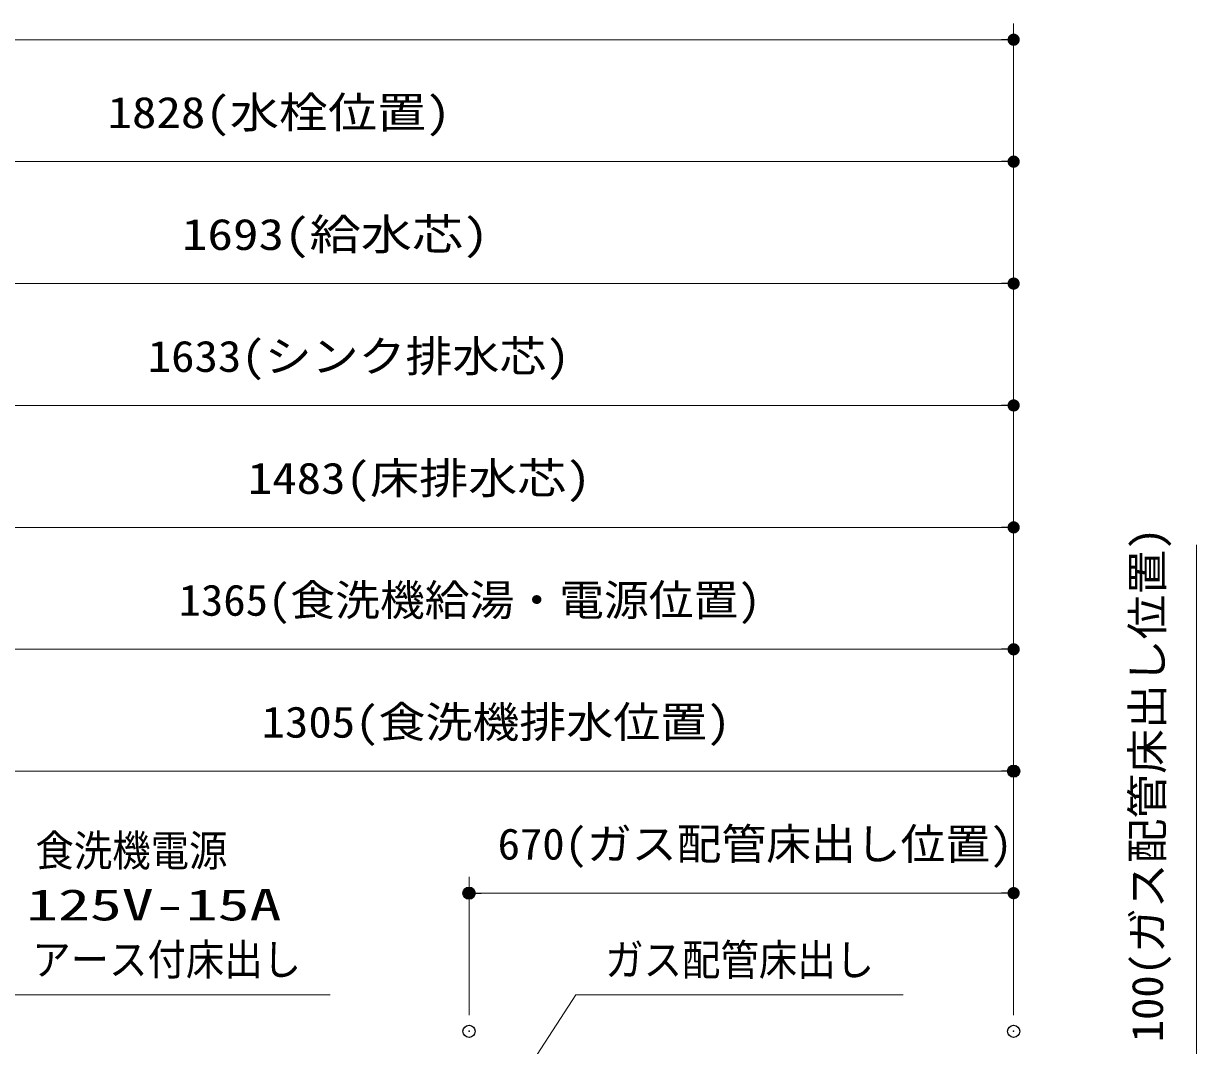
# Model space of a CAD drawing. Units: millimetres, scale not verified. Extents: x -9797 to 9797, y -4555 to 4555.
# Drawn here: x -6592 to -5149, y 1673 to 2930 of the extents above; entities that cross this region are included whole.
import ezdxf
from ezdxf.enums import TextEntityAlignment as Align

# ---------------------------------------------------------------- set-up
doc = ezdxf.new("R2010")
doc.units = ezdxf.units.MM
doc.header["$LTSCALE"] = 30
doc.header["$PDMODE"] = 32
doc.header["$PDSIZE"] = 15
for name, color, linetype, lineweight in [('0-0_DEFPOINTS', 7, 'Continuous', 25), ('0-2_0', 7, 'Continuous', 25), ('0-5_寸法ﾚｲﾔｰ', 30, 'Continuous', 13)]:
    doc.layers.add(name, color=color, linetype=linetype, lineweight=lineweight)
doc.styles.add('ＭＳ ゴシック', font='')
doc.styles.get('ＭＳ ゴシック').set_extended_font_data('MS Gothic')

# ---------------------------------------------------------------- blocks, each defined once
blk = doc.blocks.new('_DOT')
at = {"layer": '0-2_0', "color": 30}
blk.add_line((-15, 0), (-30, 0), dxfattribs=at)
for points in [[(0, 0), (-15, 0), (-14.88, 1.88)], [(0, 0), (-14.88, -1.88), (-15, 0)], [(0, 0), (-14.88, 1.88), (-14.53, 3.73)], [(0, 0), (-14.53, -3.73), (-14.88, -1.88)], [(0, 0), (-14.53, 3.73), (-13.95, 5.52)], [(0, 0), (-13.95, -5.52), (-14.53, -3.73)], [(0, 0), (-13.95, 5.52), (-13.14, 7.23)], [(0, 0), (-13.14, -7.23), (-13.95, -5.52)], [(0, 0), (-13.14, 7.23), (-12.14, 8.82)], [(0, 0), (-12.14, -8.82), (-13.14, -7.23)], [(0, 0), (-12.14, 8.82), (-10.93, 10.27)], [(0, 0), (-10.93, -10.27), (-12.14, -8.82)], [(0, 0), (-10.93, 10.27), (-9.56, 11.56)], [(0, 0), (-9.56, -11.56), (-10.93, -10.27)], [(0, 0), (-9.56, 11.56), (-8.04, 12.66)], [(0, 0), (-8.04, -12.66), (-9.56, -11.56)], [(0, 0), (-8.04, 12.66), (-6.39, 13.57)], [(0, 0), (-6.39, -13.57), (-8.04, -12.66)], [(0, 0), (-6.39, 13.57), (-4.64, 14.27)], [(0, 0), (-4.64, -14.27), (-6.39, -13.57)], [(0, 0), (-4.64, 14.27), (-2.81, 14.73)], [(0, 0), (-2.81, -14.73), (-4.64, -14.27)], [(0, 0), (-2.81, 14.73), (-0.94, 14.97)], [(0, 0), (-0.94, -14.97), (-2.81, -14.73)], [(0, 0), (-0.94, 14.97), (0.94, 14.97)], [(0, 0), (0.94, -14.97), (-0.94, -14.97)], [(0, 0), (0.94, 14.97), (2.81, 14.73)], [(0, 0), (2.81, 14.73), (4.64, 14.27)], [(0, 0), (4.64, 14.27), (6.39, 13.57)], [(0, 0), (6.39, 13.57), (8.04, 12.66)], [(0, 0), (8.04, 12.66), (9.56, 11.56)], [(0, 0), (9.56, 11.56), (10.93, 10.27)], [(0, 0), (10.93, 10.27), (12.14, 8.82)], [(0, 0), (12.14, 8.82), (13.14, 7.23)], [(0, 0), (13.14, 7.23), (13.95, 5.52)], [(0, 0), (13.95, 5.52), (14.53, 3.73)], [(0, 0), (14.53, 3.73), (14.88, 1.88)], [(0, 0), (14.88, 1.88), (15, 0)], [(0, 0), (2.81, -14.73), (0.94, -14.97)], [(0, 0), (4.64, -14.27), (2.81, -14.73)], [(0, 0), (6.39, -13.57), (4.64, -14.27)], [(0, 0), (8.04, -12.66), (6.39, -13.57)], [(0, 0), (9.56, -11.56), (8.04, -12.66)], [(0, 0), (10.93, -10.27), (9.56, -11.56)], [(0, 0), (12.14, -8.82), (10.93, -10.27)], [(0, 0), (13.14, -7.23), (12.14, -8.82)], [(0, 0), (13.95, -5.52), (13.14, -7.23)], [(0, 0), (14.53, -3.73), (13.95, -5.52)], [(0, 0), (14.88, -1.88), (14.53, -3.73)], [(0, 0), (15, 0), (14.88, -1.88)]]:
    blk.add_solid(points, dxfattribs=at)

msp = doc.modelspace()

# ---------------------------------------------------------------- linework, layer by layer
at = {"layer": '0-0_DEFPOINTS'}
for p in [(-5373.56, 2010), (-6043.56, 1860), (-6043.56, 1690), (-5373.56, 1690), (-5373.56, 1690)]:
    msp.add_point(p, dxfattribs=at)
at = {"layer": '0-5_寸法ﾚｲﾔｰ'}
for p, q in [((-5373.56, 1710), (-5373.56, 2930)), ((-5388.56, 2910), (-7321.56, 2910)), ((-5373.56, 1710), (-5373.56, 2780)), ((-5388.56, 2760), (-7186.56, 2760)), ((-5373.56, 1710), (-5373.56, 2630)), ((-5388.56, 2610), (-7051.56, 2610)), ((-5373.56, 1710), (-5373.56, 2480)), ((-5388.56, 2460), (-6991.56, 2460)), ((-5373.56, 1710), (-5373.56, 2330)), ((-5388.56, 2310), (-6841.56, 2310)), ((-5148.56, 1635), (-5148.56, 2288.43)), ((-5373.56, 2030), (-5373.56, 2180)), ((-5388.56, 2160), (-6723.56, 2160)), ((-5373.56, 1710), (-5373.56, 2030)), ((-5388.56, 2010), (-6663.56, 2010)), ((-6043.56, 1710), (-6043.56, 1880)), ((-5373.56, 1710), (-5373.56, 1880)), ((-5388.56, 1860), (-6028.56, 1860))]:
    msp.add_line(p, q, dxfattribs=at)
for points in [[(-6214.29, 1735), (-6617.02, 1735), (-6727.01, 1551.33)], [(-5509.51, 1735), (-5912.24, 1735), (-6031.49, 1550.95)]]:
    msp.add_lwpolyline(points, dxfattribs=at)

# ---------------------------------------------------------------- block references
at = {"layer": '0-5_寸法ﾚｲﾔｰ', "xscale": 0.5, "yscale": 0.5}
for p in [(-5373.56, 2910), (-5373.56, 2760), (-5373.56, 2610), (-5373.56, 2460), (-5373.56, 2310), (-5373.56, 2160), (-5373.56, 2010), (-5373.56, 1860)]:
    msp.add_blockref('_DOT', p, dxfattribs=at)
at = {"layer": '0-5_寸法ﾚｲﾔｰ', "xscale": 0.5, "yscale": 0.5, "rotation": 180}
msp.add_blockref('_DOT', (-6043.56, 1860), dxfattribs=at)

# ---------------------------------------------------------------- texts
at = {"layer": '0-5_寸法ﾚｲﾔｰ', "style": 'ＭＳ ゴシック'}
for s, width, p in [('1828(水栓位置)', 1.15, (-6488.32, 2789.74)), ('1693(給水芯)', 1.2, (-6396.82, 2639.74)), ('1633(シンク排水芯)', 1.1, (-6438.82, 2489.74)), ('1483(床排水芯)', 1.15, (-6315.82, 2339.74)), ('1365(食洗機給湯・電源位置)', 1.05, (-6400.82, 2189.74)), ('1305(食洗機排水位置)', 1.1, (-6298.82, 2039.74)), ('670(ガス配管床出し位置)', 1.05, (-6008.37, 1889.74))]:
    msp.add_text(s, height=38.48, dxfattribs=dict(at, width=width)).set_placement(p, align=Align.BOTTOM_LEFT)
at = {"layer": '0-5_寸法ﾚｲﾔｰ', "style": 'ＭＳ ゴシック', "width": 1.05}
msp.add_text('100(ガス配管床出し位置)', height=38.48, rotation=90, dxfattribs=at).set_placement((-5178.3, 1676.43), align=Align.BOTTOM_LEFT)
at = {"layer": '0-5_寸法ﾚｲﾔｰ', "color": 7, "style": 'ＭＳ ゴシック'}
for s, height, width, p in [('食洗機電源', 38.49, 0.9, (-6577.02, 1881.55)), ('125V-15A', 38.48, 1.5, (-6588.45, 1814.89)), ('アース付床出し', 38.49, 0.9, (-6580.88, 1747.57)), ('ガス配管床出し', 38.49, 0.9, (-5876.05, 1747.15))]:
    msp.add_text(s, height=height, dxfattribs=dict(at, width=width)).set_placement(p, align=Align.BOTTOM_LEFT)

doc.saveas('drawing.dxf')
